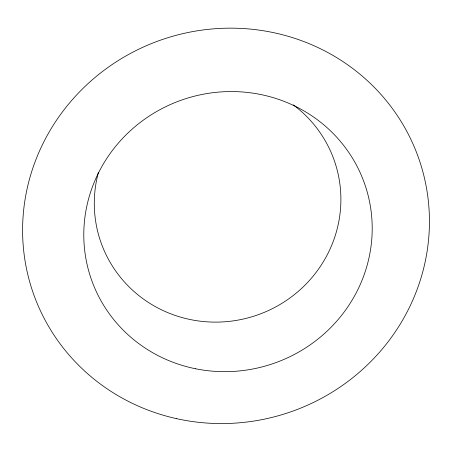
<?xml version="1.0" encoding="UTF-8"?>
<svg xmlns="http://www.w3.org/2000/svg" width="452" height="452" viewBox="0 0 452 452"><rect width="100%" height="100%" fill="white"/><g stroke="black" fill="none" stroke-linecap="round" stroke-linejoin="round"><path stroke-width="0.68" d="M293.348 104.932A123.645 120.373 -19 0 1 324.157 260.392A123.645 120.373 -19 0 1 170.427 313.688A123.645 120.373 -19 0 1 98.372 172.528M176.489 418.642A204.174 196.925 -19 0 0 421.643 167.449A204.174 196.925 -19 0 0 79.914 91.49A204.174 196.925 -19 0 0 176.489 418.642M195.377 368.725A144.759 139.487 -19 0 0 365.956 187.783A144.759 139.487 -19 0 0 122.65 138.329A144.759 139.487 -19 0 0 195.377 368.725"/></g></svg>
